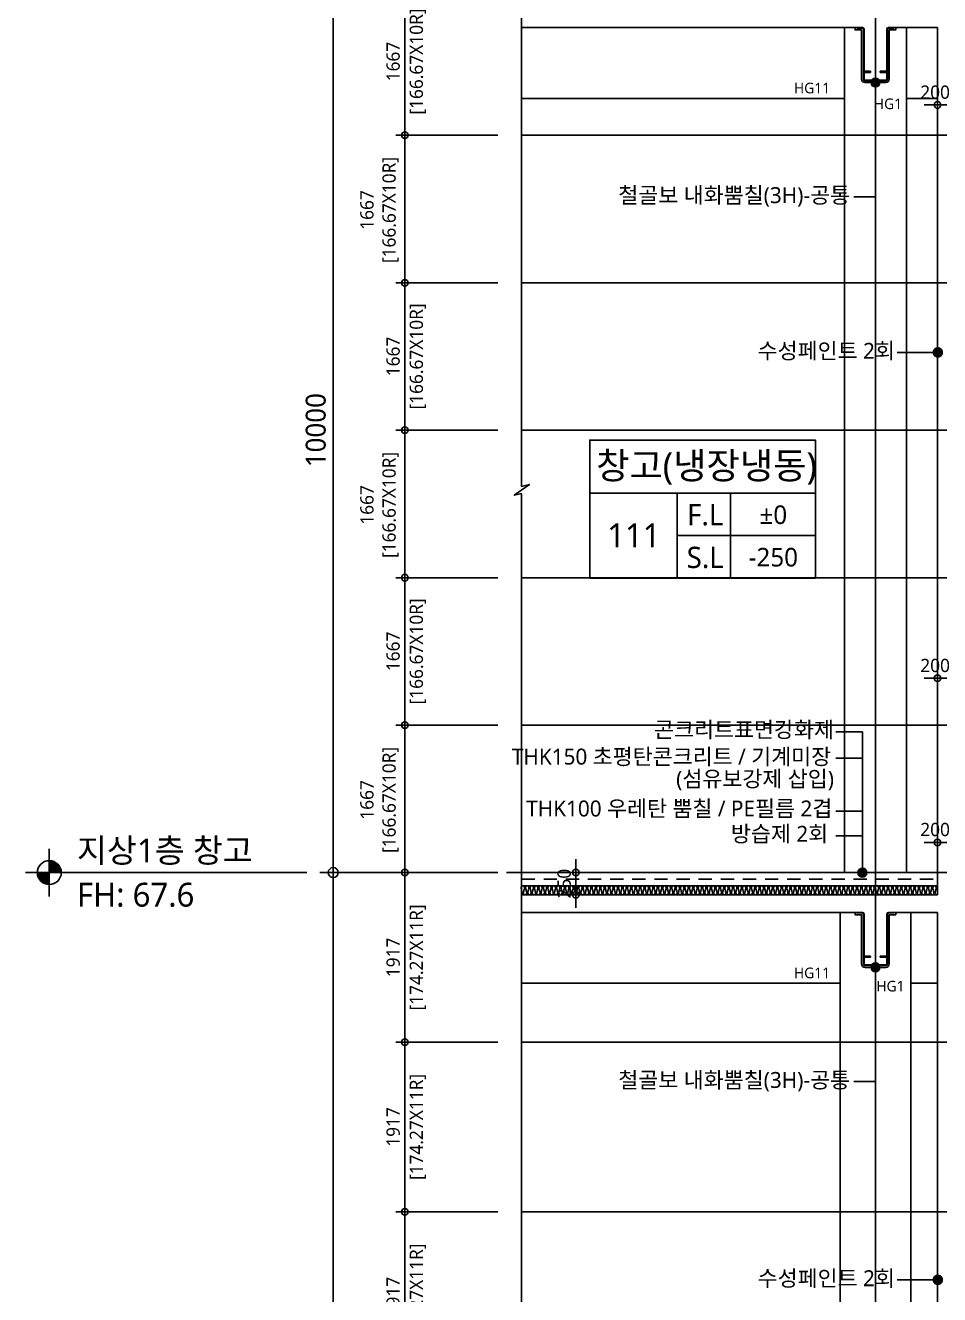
# Model space of a CAD drawing. Header units: millimetres. Extents: x -27671 to 122165, y 825 to 42056.
# Drawn here: x 66766 to 77094, y 12961 to 27306 of the extents above; entities that cross this region are included whole.
import ezdxf
from ezdxf.enums import TextEntityAlignment as Align

# ---------------------------------------------------------------- set-up
doc = ezdxf.new("R2010")
doc.units = ezdxf.units.MM
doc.header["$LTSCALE"] = 100
doc.header["$MEASUREMENT"] = 0
doc.header["$PDSIZE"] = -10
doc.linetypes.add('CEN', pattern=[62, 60, -1, 0, -1])
doc.linetypes.add('HID', pattern=[2.5, 1.5, -1])
doc.layers.get('0').update_dxf_attribs({"linetype": 'CONTINUOUS'})
doc.layers.get('Defpoints').update_dxf_attribs({"color": 171, "linetype": 'CONTINUOUS'})
for name, color, linetype in [('CEN(ST)', 1, 'CEN'), ('CON', 2, 'CONTINUOUS'), ('FIN', 8, 'CONTINUOUS'), ('HAN', 9, 'CONTINUOUS'), ('HF', 3, 'CONTINUOUS'), ('LED', 7, 'CONTINUOUS'), ('NDIM', 7, 'CONTINUOUS'), ('SYM', 7, 'CONTINUOUS'), ('TEXT(AXIS)', 2, 'CONTINUOUS'), ('TEXT(MIN)', 7, 'CONTINUOUS'), ('TEXT(노트)', 7, 'CONTINUOUS'), ('TEXT(실명)', 3, 'CONTINUOUS'), ('TEXT-기입', 6, 'CONTINUOUS'), ('TITLE', 7, 'CONTINUOUS'), ('wire-meshes', 1, 'CONTINUOUS')]:
    doc.layers.add(name, color=color, linetype=linetype)
doc.styles.add('CGS', font='cgse', dxfattribs={"bigfont": 'cgs'})
doc.styles.add('나눔바른고딕', font='NanumBarunGothic.ttf')
doc.dimstyles.new('NDIM 1200', dxfattribs={"dimscale": 75, "dimtxt": 3, "dimasz": 1, "dimexe": 2, "dimexo": 2, "dimgap": 1, "dimtad": 1, "dimdec": 0, "dimdsep": 46, "dimtxsty": 'CGS', "dimblk": 'DOT0', "dimcen": 1, "dimdle": 8, "dimclrd": 256, "dimclre": 256, "dimclrt": 256, "dimadec": 0, "dimazin": 0, "dimtfac": 1, "dimtdec": 0, "dimtix": 1, "dimtmove": 2, "dimatfit": 3, "dimldrblk": 'DOT0', "dimfxl": 1, "dimtolj": 1, "dimtzin": 0, "dimlwd": -1, "dimlwe": -1, "dimarcsym": 0})

# ---------------------------------------------------------------- blocks, each defined once
blk = doc.blocks.new('A$C51E23882')
at = {"layer": 'TITLE'}
blk.add_lwpolyline([(8500, 0), (0, 0), (0, 5200), (8500, 5200)], close=True, dxfattribs=at)
for points in [[(8500, 3200), (0, 3200)], [(3300, 3200), (3300, 0)], [(5300, 3200), (5300, 0)], [(3300, 1600), (8500, 1600)]]:
    blk.add_lwpolyline(points, dxfattribs=at)
at = {"layer": 'TITLE', "style": '나눔바른고딕'}
for s, p in [('F.L', (4352, 2378)), ('S.L', (4352, 778))]:
    blk.add_text(s, height=800, dxfattribs=at).set_placement(p, align=Align.MIDDLE)
blk = doc.blocks.new('A$C19853FC8')
at = {"layer": 'SYM'}
for p, q in [((1800, 0), (1800, 3600)), ((3600, 1800), (0, 1800))]:
    blk.add_line(p, q, dxfattribs=at)
blk.add_circle((1800, 1800), 900, dxfattribs=at)
for points in [[(900, 1800), (1800, 2700), (914, 1959), (1643, 2686)], [(914, 1959), (1643, 2686), (954, 2112), (1492, 2646)], [(954, 2112), (1492, 2646), (1025, 2260), (1346, 2576)], [(1025, 2260), (1346, 2576), (1109, 2378), (1222, 2491)], [(1800, 900), (2700, 1800), (1959, 914), (2686, 1643)], [(1959, 914), (2686, 1643), (2112, 954), (2646, 1492)], [(2112, 954), (2646, 1492), (2260, 1025), (2576, 1346)], [(2260, 1025), (2576, 1346), (2378, 1109), (2491, 1222)]]:
    blk.add_solid(points, dxfattribs=at)
at = {"layer": 'SYM', "linetype": 'Continuous'}
for points in [[(1800, 2700), (1800, 1800), (900, 1800)], [(2700, 1800), (1800, 900), (1800, 1800)]]:
    blk.add_solid(points, dxfattribs=at)
blk = doc.blocks.new('DOT0')
blk.add_line((-3, 0), (3, 0))
at = {"color": 6}
blk.add_circle((0, 0), 0.75, dxfattribs=at)
blk = doc.blocks.new('*D149')
at = {"layer": 'Defpoints', "color": 0, "ltscale": 0.4, "transparency": 16777216}
for p in [(72202, 19397), (71052, 17731), (72202, 17731)]:
    blk.add_point(p, dxfattribs=at)
at = {"layer": 'NDIM', "ltscale": 0.4, "transparency": 16777216}
for p, q in [((72102, 19397), (70952, 19397)), ((71052, 19347), (71052, 17781)), ((72102, 17731), (70952, 17731))]:
    blk.add_line(p, q, dxfattribs=at)
at = {"layer": 'NDIM', "ltscale": 0.4, "transparency": 16777216, "xscale": 50, "yscale": 50, "zscale": 50}
for p, rotation in [((71052, 19397), 90), ((71052, 17731), 270)]:
    blk.add_blockref('DOT0', p, dxfattribs=dict(at, rotation=rotation))
at = {"layer": 'NDIM', "ltscale": 0.4, "transparency": 16777216, "insert": (70766, 18552), "char_height": 150, "attachment_point": 5, "rotation": 90, "style": '나눔바른고딕'}
blk.add_mtext('\\A1;1667\\P[166.67X10R]', dxfattribs=at)
blk = doc.blocks.new('*D150')
at = {"layer": 'Defpoints', "color": 0, "ltscale": 0.4, "transparency": 16777216}
for p in [(72202, 21064), (71052, 19397), (72202, 19397)]:
    blk.add_point(p, dxfattribs=at)
at = {"layer": 'NDIM', "ltscale": 0.4, "transparency": 16777216}
for p, q in [((72102, 21064), (70952, 21064)), ((71052, 21014), (71052, 19447)), ((72102, 19397), (70952, 19397))]:
    blk.add_line(p, q, dxfattribs=at)
at = {"layer": 'NDIM', "ltscale": 0.4, "transparency": 16777216, "xscale": 50, "yscale": 50, "zscale": 50}
for p, rotation in [((71052, 21064), 90), ((71052, 19397), 270)]:
    blk.add_blockref('DOT0', p, dxfattribs=dict(at, rotation=rotation))
at = {"layer": 'NDIM', "ltscale": 0.4, "transparency": 16777216, "char_height": 150, "attachment_point": 5, "rotation": 90, "style": '나눔바른고딕'}
for s, insert in [('\\A1;[166.67X10R]', (71199, 20231)), ('\\A1;1667', (70921, 20231))]:
    blk.add_mtext(s, dxfattribs=dict(at, insert=insert))
blk = doc.blocks.new('*D151')
at = {"layer": 'Defpoints', "color": 0, "ltscale": 0.4, "transparency": 16777216}
for p in [(72202, 22731), (71052, 21064), (72202, 21064)]:
    blk.add_point(p, dxfattribs=at)
at = {"layer": 'NDIM', "ltscale": 0.4, "transparency": 16777216}
for p, q in [((72102, 22731), (70952, 22731)), ((71052, 22681), (71052, 21114)), ((72102, 21064), (70952, 21064))]:
    blk.add_line(p, q, dxfattribs=at)
at = {"layer": 'NDIM', "ltscale": 0.4, "transparency": 16777216, "xscale": 50, "yscale": 50, "zscale": 50}
for p, rotation in [((71052, 22731), 90), ((71052, 21064), 270)]:
    blk.add_blockref('DOT0', p, dxfattribs=dict(at, rotation=rotation))
at = {"layer": 'NDIM', "ltscale": 0.4, "transparency": 16777216, "insert": (70766, 21886), "char_height": 150, "attachment_point": 5, "rotation": 90, "style": '나눔바른고딕'}
blk.add_mtext('\\A1;1667\\P[166.67X10R]', dxfattribs=at)
blk = doc.blocks.new('*D152')
at = {"layer": 'Defpoints', "color": 0, "ltscale": 0.4, "transparency": 16777216}
for p in [(72202, 24397), (71052, 22731), (72202, 22731)]:
    blk.add_point(p, dxfattribs=at)
at = {"layer": 'NDIM', "ltscale": 0.4, "transparency": 16777216}
for p, q in [((72102, 24397), (70952, 24397)), ((71052, 24347), (71052, 22781)), ((72102, 22731), (70952, 22731))]:
    blk.add_line(p, q, dxfattribs=at)
at = {"layer": 'NDIM', "ltscale": 0.4, "transparency": 16777216, "xscale": 50, "yscale": 50, "zscale": 50}
for p, rotation in [((71052, 24397), 90), ((71052, 22731), 270)]:
    blk.add_blockref('DOT0', p, dxfattribs=dict(at, rotation=rotation))
at = {"layer": 'NDIM', "ltscale": 0.4, "transparency": 16777216, "char_height": 150, "attachment_point": 5, "rotation": 90, "style": '나눔바른고딕'}
for s, insert in [('\\A1;[166.67X10R]', (71199, 23564)), ('\\A1;1667', (70921, 23564))]:
    blk.add_mtext(s, dxfattribs=dict(at, insert=insert))
blk = doc.blocks.new('*D153')
at = {"layer": 'Defpoints', "color": 0, "ltscale": 0.4, "transparency": 16777216}
for p in [(72202, 26064), (71052, 24397), (72202, 24397)]:
    blk.add_point(p, dxfattribs=at)
at = {"layer": 'NDIM', "ltscale": 0.4, "transparency": 16777216}
for p, q in [((72102, 26064), (70952, 26064)), ((71052, 26014), (71052, 24447)), ((72102, 24397), (70952, 24397))]:
    blk.add_line(p, q, dxfattribs=at)
at = {"layer": 'NDIM', "ltscale": 0.4, "transparency": 16777216, "xscale": 50, "yscale": 50, "zscale": 50}
for p, rotation in [((71052, 26064), 90), ((71052, 24397), 270)]:
    blk.add_blockref('DOT0', p, dxfattribs=dict(at, rotation=rotation))
at = {"layer": 'NDIM', "ltscale": 0.4, "transparency": 16777216, "insert": (70766, 25219), "char_height": 150, "attachment_point": 5, "rotation": 90, "style": '나눔바른고딕'}
blk.add_mtext('\\A1;1667\\P[166.67X10R]', dxfattribs=at)
blk = doc.blocks.new('*D154')
at = {"layer": 'Defpoints', "color": 0, "ltscale": 0.4, "transparency": 16777216}
for p in [(72202, 27731), (71052, 26064), (72202, 26064)]:
    blk.add_point(p, dxfattribs=at)
at = {"layer": 'NDIM', "ltscale": 0.4, "transparency": 16777216}
for p, q in [((72102, 27731), (70952, 27731)), ((71052, 27681), (71052, 26114)), ((72102, 26064), (70952, 26064))]:
    blk.add_line(p, q, dxfattribs=at)
at = {"layer": 'NDIM', "ltscale": 0.4, "transparency": 16777216, "xscale": 50, "yscale": 50, "zscale": 50}
for p, rotation in [((71052, 27731), 90), ((71052, 26064), 270)]:
    blk.add_blockref('DOT0', p, dxfattribs=dict(at, rotation=rotation))
at = {"layer": 'NDIM', "ltscale": 0.4, "transparency": 16777216, "char_height": 150, "attachment_point": 5, "rotation": 90, "style": '나눔바른고딕'}
for s, insert in [('\\A1;[166.67X10R]', (71199, 26897)), ('\\A1;1667', (70921, 26897))]:
    blk.add_mtext(s, dxfattribs=dict(at, insert=insert))
blk = doc.blocks.new('*D155')
at = {"layer": 'Defpoints', "color": 0, "ltscale": 0.4, "transparency": 16777216}
for p in [(72202, 27731), (70244, 17731), (72202, 17731)]:
    blk.add_point(p, dxfattribs=at)
at = {"layer": 'NDIM', "ltscale": 0.4, "transparency": 16777216}
for p, q in [((72052, 27731), (70094, 27731)), ((70244, 27656), (70244, 17806)), ((72052, 17731), (70094, 17731))]:
    blk.add_line(p, q, dxfattribs=at)
at = {"layer": 'NDIM', "ltscale": 0.4, "transparency": 16777216, "xscale": 75, "yscale": 75, "zscale": 75}
for p, rotation in [((70244, 27731), 90), ((70244, 17731), 270)]:
    blk.add_blockref('DOT0', p, dxfattribs=dict(at, rotation=rotation))
at = {"layer": 'NDIM', "ltscale": 0.4, "transparency": 16777216, "insert": (70047, 22731), "char_height": 225, "attachment_point": 5, "rotation": 90, "style": '나눔바른고딕'}
blk.add_mtext('\\A1;10000', dxfattribs=at)
blk = doc.blocks.new('*D163')
at = {"layer": 'Defpoints', "color": 0, "ltscale": 0.4, "transparency": 16777216}
for p in [(70244, 17731), (72202, 17731), (72202, 6231)]:
    blk.add_point(p, dxfattribs=at)
at = {"layer": 'NDIM', "ltscale": 0.4, "transparency": 16777216}
for p, q in [((72052, 17731), (70094, 17731)), ((70244, 6306), (70244, 17656)), ((72052, 6231), (70094, 6231))]:
    blk.add_line(p, q, dxfattribs=at)
at = {"layer": 'NDIM', "ltscale": 0.4, "transparency": 16777216, "xscale": 75, "yscale": 75, "zscale": 75}
for p, rotation in [((70244, 17731), 90), ((70244, 6231), 270)]:
    blk.add_blockref('DOT0', p, dxfattribs=dict(at, rotation=rotation))
at = {"layer": 'NDIM', "ltscale": 0.4, "transparency": 16777216, "insert": (70047, 11981), "char_height": 225, "attachment_point": 5, "rotation": 90, "style": '나눔바른고딕'}
blk.add_mtext('\\A1;11500', dxfattribs=at)
blk = doc.blocks.new('*D164')
at = {"layer": 'Defpoints', "color": 0, "ltscale": 0.4, "transparency": 16777216}
for p in [(72202, 17731), (71052, 15814), (72202, 15814)]:
    blk.add_point(p, dxfattribs=at)
at = {"layer": 'NDIM', "ltscale": 0.4, "transparency": 16777216}
for p, q in [((72102, 17731), (70952, 17731)), ((71052, 17681), (71052, 15864)), ((72102, 15814), (70952, 15814))]:
    blk.add_line(p, q, dxfattribs=at)
at = {"layer": 'NDIM', "ltscale": 0.4, "transparency": 16777216, "xscale": 50, "yscale": 50, "zscale": 50}
for p, rotation in [((71052, 17731), 90), ((71052, 15814), 270)]:
    blk.add_blockref('DOT0', p, dxfattribs=dict(at, rotation=rotation))
at = {"layer": 'NDIM', "ltscale": 0.4, "transparency": 16777216, "char_height": 150, "attachment_point": 5, "rotation": 90, "style": '나눔바른고딕'}
for s, insert in [('\\A1;[174.27X11R]', (71199, 16772)), ('\\A1;1917', (70921, 16772))]:
    blk.add_mtext(s, dxfattribs=dict(at, insert=insert))
blk = doc.blocks.new('*D165')
at = {"layer": 'Defpoints', "color": 0, "ltscale": 0.4, "transparency": 16777216}
for p in [(72202, 15814), (71052, 13897), (72202, 13897)]:
    blk.add_point(p, dxfattribs=at)
at = {"layer": 'NDIM', "ltscale": 0.4, "transparency": 16777216}
for p, q in [((72102, 15814), (70952, 15814)), ((71052, 15764), (71052, 13947)), ((72102, 13897), (70952, 13897))]:
    blk.add_line(p, q, dxfattribs=at)
at = {"layer": 'NDIM', "ltscale": 0.4, "transparency": 16777216, "xscale": 50, "yscale": 50, "zscale": 50}
for p, rotation in [((71052, 15814), 90), ((71052, 13897), 270)]:
    blk.add_blockref('DOT0', p, dxfattribs=dict(at, rotation=rotation))
at = {"layer": 'NDIM', "ltscale": 0.4, "transparency": 16777216, "char_height": 150, "attachment_point": 5, "rotation": 90, "style": '나눔바른고딕'}
for s, insert in [('\\A1;[174.27X11R]', (71199, 14856)), ('\\A1;1917', (70921, 14856))]:
    blk.add_mtext(s, dxfattribs=dict(at, insert=insert))
blk = doc.blocks.new('*D166')
at = {"layer": 'Defpoints', "color": 0, "ltscale": 0.4, "transparency": 16777216}
for p in [(72202, 13897), (71052, 11981), (72202, 11981)]:
    blk.add_point(p, dxfattribs=at)
at = {"layer": 'NDIM', "ltscale": 0.4, "transparency": 16777216}
for p, q in [((72102, 13897), (70952, 13897)), ((71052, 13847), (71052, 12031)), ((72102, 11981), (70952, 11981))]:
    blk.add_line(p, q, dxfattribs=at)
at = {"layer": 'NDIM', "ltscale": 0.4, "transparency": 16777216, "xscale": 50, "yscale": 50, "zscale": 50}
for p, rotation in [((71052, 13897), 90), ((71052, 11981), 270)]:
    blk.add_blockref('DOT0', p, dxfattribs=dict(at, rotation=rotation))
at = {"layer": 'NDIM', "ltscale": 0.4, "transparency": 16777216, "char_height": 150, "attachment_point": 5, "rotation": 90, "style": '나눔바른고딕'}
for s, insert in [('\\A1;[174.27X11R]', (71199, 12939)), ('\\A1;1917', (70921, 12939))]:
    blk.add_mtext(s, dxfattribs=dict(at, insert=insert))
blk = doc.blocks.new('*D207')
at = {"layer": 'Defpoints', "color": 0, "ltscale": 0.4, "transparency": 16777216}
for p in [(77069, 18072), (77069, 17731), (77269, 17731)]:
    blk.add_point(p, dxfattribs=at)
at = {"layer": 'NDIM', "ltscale": 0.4, "transparency": 16777216}
for p, q in [((77069, 17831), (77069, 18172)), ((77269, 17831), (77269, 18172)), ((77219, 18072), (77119, 18072))]:
    blk.add_line(p, q, dxfattribs=at)
at = {"layer": 'NDIM', "ltscale": 0.4, "transparency": 16777216, "xscale": 50, "yscale": 50, "zscale": 50, "rotation": 180}
blk.add_blockref('DOT0', (77069, 18072), dxfattribs=at)
at = {"layer": 'NDIM', "ltscale": 0.4, "transparency": 16777216, "xscale": 50, "yscale": 50, "zscale": 50}
blk.add_blockref('DOT0', (77269, 18072), dxfattribs=at)
at = {"layer": 'NDIM', "ltscale": 0.4, "transparency": 16777216, "insert": (77043, 18217), "char_height": 150, "attachment_point": 5, "style": '나눔바른고딕'}
blk.add_mtext('\\A1;200', dxfattribs=at)
blk = doc.blocks.new('*D214')
at = {"layer": 'Defpoints', "color": 0, "ltscale": 0.4, "transparency": 16777216}
for p in [(77069, 19927), (77069, 19585), (77269, 19585)]:
    blk.add_point(p, dxfattribs=at)
at = {"layer": 'NDIM', "ltscale": 0.4, "transparency": 16777216}
for p, q in [((77069, 19685), (77069, 20027)), ((77269, 19685), (77269, 20027)), ((77219, 19927), (77119, 19927))]:
    blk.add_line(p, q, dxfattribs=at)
at = {"layer": 'NDIM', "ltscale": 0.4, "transparency": 16777216, "xscale": 50, "yscale": 50, "zscale": 50, "rotation": 180}
blk.add_blockref('DOT0', (77069, 19927), dxfattribs=at)
at = {"layer": 'NDIM', "ltscale": 0.4, "transparency": 16777216, "xscale": 50, "yscale": 50, "zscale": 50}
blk.add_blockref('DOT0', (77269, 19927), dxfattribs=at)
at = {"layer": 'NDIM', "ltscale": 0.4, "transparency": 16777216, "insert": (77043, 20071), "char_height": 150, "attachment_point": 5, "style": '나눔바른고딕'}
blk.add_mtext('\\A1;200', dxfattribs=at)
blk = doc.blocks.new('*D221')
at = {"layer": 'Defpoints', "color": 0, "ltscale": 0.4, "transparency": 16777216}
for p in [(77069, 26406), (77069, 26064), (77269, 26064)]:
    blk.add_point(p, dxfattribs=at)
at = {"layer": 'NDIM', "ltscale": 0.4, "transparency": 16777216}
for p, q in [((77069, 26164), (77069, 26506)), ((77219, 26406), (77119, 26406)), ((77269, 26164), (77269, 26506))]:
    blk.add_line(p, q, dxfattribs=at)
at = {"layer": 'NDIM', "ltscale": 0.4, "transparency": 16777216, "xscale": 50, "yscale": 50, "zscale": 50, "rotation": 180}
blk.add_blockref('DOT0', (77069, 26406), dxfattribs=at)
at = {"layer": 'NDIM', "ltscale": 0.4, "transparency": 16777216, "xscale": 50, "yscale": 50, "zscale": 50}
blk.add_blockref('DOT0', (77269, 26406), dxfattribs=at)
at = {"layer": 'NDIM', "ltscale": 0.4, "transparency": 16777216, "insert": (77043, 26550), "char_height": 150, "attachment_point": 5, "style": '나눔바른고딕'}
blk.add_mtext('\\A1;200', dxfattribs=at)
blk = doc.blocks.new('*U228')
at = {"layer": 'Defpoints'}
blk.add_point((0, 0), dxfattribs=at)
at = {"layer": 'HF'}
for p, q in [((-209, 0), (-147, 0)), ((-209, 0), (-209, -6)), ((209, 0), (147, 0)), ((209, 0), (209, -6)), ((-209, -6), (-147, -6)), ((-135, -18), (-135, -482)), ((-129, -18), (-129, -482)), ((129, -18), (129, -482)), ((135, -18), (135, -482)), ((209, -6), (147, -6)), ((-135, -518), (-135, -582)), ((-129, -518), (-129, -582)), ((-117, -494), (-55, -494)), ((-117, -500), (-55, -500)), ((-117, -506), (-55, -506)), ((-55, -494), (-55, -500)), ((-55, -500), (-55, -506)), ((117, -494), (55, -494)), ((55, -494), (55, -500)), ((117, -500), (55, -500)), ((55, -500), (55, -506)), ((117, -506), (55, -506)), ((129, -518), (129, -582)), ((135, -518), (135, -582)), ((-117, -594), (117, -594)), ((-117, -600), (117, -600))]:
    blk.add_line(p, q, dxfattribs=at)
for centre, radius, start, end in [((-147, -18), 18, 360, 450), ((147, -18), 18, 90, 180), ((-147, -18), 12, 360, 450), ((147, -18), 12, 90, 180), ((-117, -482), 18, 180, 270), ((-117, -518), 18, 90, 180), ((-117, -482), 12, 180, 270), ((-117, -518), 12, 90, 180), ((117, -482), 12, 270, 360), ((117, -482), 18, 270, 360), ((117, -518), 18, 0, 90), ((117, -518), 12, 0, 90), ((-117, -582), 18, 180, 270), ((-117, -582), 12, 180, 270), ((117, -582), 12, 270, 360), ((117, -582), 18, 270, 360)]:
    blk.add_arc(centre, radius, start, end, dxfattribs=at)
blk = doc.blocks.new('*D400')
at = {"layer": 'Defpoints', "color": 0, "ltscale": 0.4, "transparency": 16777216}
for p in [(73326, 17731), (72984, 17481), (73326, 17481)]:
    blk.add_point(p, dxfattribs=at)
at = {"layer": 'NDIM', "ltscale": 0.4, "transparency": 16777216}
for p, q in [((72984, 17781), (72984, 17831)), ((73226, 17731), (72884, 17731)), ((72984, 17731), (72984, 17481)), ((73226, 17481), (72884, 17481)), ((72984, 17431), (72984, 17381))]:
    blk.add_line(p, q, dxfattribs=at)
at = {"layer": 'NDIM', "ltscale": 0.4, "transparency": 16777216, "xscale": 50, "yscale": 50, "zscale": 50}
for p, rotation in [((72984, 17731), 270), ((72984, 17481), 90)]:
    blk.add_blockref('DOT0', p, dxfattribs=dict(at, rotation=rotation))
at = {"layer": 'NDIM', "ltscale": 0.4, "transparency": 16777216, "insert": (72853, 17606), "char_height": 150, "attachment_point": 5, "rotation": 90, "style": '나눔바른고딕'}
blk.add_mtext('\\A1;250', dxfattribs=at)

msp = doc.modelspace()

# ---------------------------------------------------------------- hatches: boundary and pattern name
at = {"ltscale": 10000}
h = msp.add_hatch(color=256, dxfattribs=at)
h.dxf.hatch_style = 1
edge = h.paths.add_edge_path()
edge.add_arc((76368.8, 26659.6), 50, -180, 180)
h = msp.add_hatch(color=256, dxfattribs=at)
h.dxf.hatch_style = 1
edge = h.paths.add_edge_path()
edge.add_arc((76221.5, 17730.6), 50, 180, 540, ccw=False)
h = msp.add_hatch(color=256, dxfattribs=at)
h.dxf.hatch_style = 1
edge = h.paths.add_edge_path()
edge.add_arc((76368.8, 16659.6), 50, -180, 180)

# ---------------------------------------------------------------- linework, layer by layer
at = {"layer": 'CEN(ST)', "ltscale": 10000}
for p, q in [((76368.8, 38730.6), (76368.8, 825)), ((72371.5, 26063.9), (83750.5, 26063.9)), ((72371.5, 24397.2), (79519.9, 24397.2)), ((72371.5, 22730.6), (83750.5, 22730.6)), ((72371.5, 21063.9), (79519.9, 21063.9)), ((72371.5, 19397.2), (83750.5, 19397.2)), ((72202.3, 17730.6), (86847.1, 17730.6)), ((72371.5, 15813.9), (83750.5, 15813.9)), ((72371.5, 13897.2), (79519.9, 13897.2))]:
    msp.add_line(p, q, dxfattribs=at)
at = {"layer": 'CON', "ltscale": 10000}
for p, q in [((77068.8, 27280.6), (77068.8, 17480.6)), ((77068.8, 17280.6), (77068.8, 8330.6))]:
    msp.add_line(p, q, dxfattribs=at)
at = {"layer": 'CON', "ltscale": 0.1}
msp.add_line((72371.5, 17480.6), (77068.8, 17480.6), dxfattribs=at)
for points in [[(72371.5, 27280.6), (76221.8, 27280.6)], [(76515.8, 27280.6), (77068.8, 27280.6)], [(72371.5, 17280.6), (76221.8, 17280.6)], [(76515.8, 17280.6), (77068.8, 17280.6)]]:
    msp.add_lwpolyline(points, dxfattribs=at)
at = {"layer": 'FIN', "ltscale": 10000}
msp.add_line((77068.8, 17730.6), (72371.5, 17730.6), dxfattribs=at)
for points in [[(76577.8, 27280.6), (76577.8, 27274.6), (76515.8, 27274.6, 0.4142136), (76503.8, 27262.6), (76503.8, 26698.6, -0.4142136), (76485.8, 26680.6), (76251.8, 26680.6, -0.4142136), (76233.8, 26698.6), (76233.8, 27262.6, 0.4142136), (76221.8, 27274.6), (76159.8, 27274.6), (76159.8, 27280.6), (76138.8, 27280.6), (76138.8, 27253.6), (76212.8, 27253.6), (76212.8, 26698.6, 0.4142136), (76251.8, 26659.6), (76485.8, 26659.6, 0.4142136), (76524.8, 26698.6), (76524.8, 27253.6), (76598.8, 27253.6), (76598.8, 27280.6)], [(76577.8, 17280.6), (76577.8, 17274.6), (76515.8, 17274.6, 0.4142136), (76503.8, 17262.6), (76503.8, 16698.6, -0.4142136), (76485.8, 16680.6), (76251.8, 16680.6, -0.4142136), (76233.8, 16698.6), (76233.8, 17262.6, 0.4142136), (76221.8, 17274.6), (76159.8, 17274.6), (76159.8, 17280.6), (76138.8, 17280.6), (76138.8, 17253.6), (76212.8, 17253.6), (76212.8, 16698.6, 0.4142136), (76251.8, 16659.6), (76485.8, 16659.6, 0.4142136), (76524.8, 16698.6), (76524.8, 17253.6), (76598.8, 17253.6), (76598.8, 17280.6)]]:
    msp.add_lwpolyline(points, format="xyb", close=True, dxfattribs=at)
at = {"layer": 'FIN', "ltscale": 1000}
for points in [[(72371.5, 17483.5, 0.3620232), (72379.8, 17507.7), (72367.4, 17553.5, -1.4491979), (72404.8, 17553.5), (72392.4, 17507.7, 0.5248557), (72411.1, 17480.6, 0.5248557), (72429.8, 17507.7), (72417.4, 17553.5, -1.4491979), (72454.8, 17553.5), (72442.4, 17507.7, 0.5248557), (72461.1, 17480.6, 0.5248557), (72479.8, 17507.7), (72467.4, 17553.5, -1.4491979), (72504.8, 17553.5), (72492.4, 17507.7, 0.5248557), (72511.1, 17480.6, 0.5248557), (72529.8, 17507.7), (72517.4, 17553.5, -1.4491979), (72554.8, 17553.5), (72542.4, 17507.7, 0.5248557), (72561.1, 17480.6, 0.5248557), (72579.8, 17507.7), (72567.4, 17553.5, -1.4491979), (72604.8, 17553.5), (72592.4, 17507.7, 0.5248557), (72611.1, 17480.6, 0.5248557), (72629.8, 17507.7), (72617.4, 17553.5, -1.4491979), (72654.8, 17553.5), (72642.4, 17507.7, 0.5248557), (72661.1, 17480.6, 0.5248557), (72679.8, 17507.7), (72667.4, 17553.5, -1.4491979), (72704.8, 17553.5), (72692.4, 17507.7, 0.5248557), (72711.1, 17480.6, 0.5248557), (72729.8, 17507.7), (72717.4, 17553.5, -1.4491979), (72754.8, 17553.5), (72742.4, 17507.7, 0.5248557), (72761.1, 17480.6, 0.5248557), (72779.8, 17507.7), (72767.4, 17553.5, -1.4491979), (72804.8, 17553.5), (72792.4, 17507.7, 0.5248557), (72811.1, 17480.6, 0.5248557), (72829.8, 17507.7), (72817.4, 17553.5, -1.4491979), (72854.8, 17553.5), (72842.4, 17507.7, 0.5248557), (72861.1, 17480.6, 0.5248557), (72879.8, 17507.7), (72867.4, 17553.5, -1.4491979), (72904.8, 17553.5), (72892.4, 17507.7, 0.5248557), (72911.1, 17480.6, 0.5248557), (72929.8, 17507.7), (72917.4, 17553.5, -1.4491979), (72954.8, 17553.5), (72942.4, 17507.7, 0.5248557), (72961.1, 17480.6, 0.5248557), (72979.8, 17507.7), (72967.4, 17553.5, -1.4491979), (73004.8, 17553.5), (72992.4, 17507.7, 0.5248557), (73011.1, 17480.6, 0.5248557), (73029.8, 17507.7), (73017.4, 17553.5, -1.4491979), (73054.8, 17553.5), (73042.4, 17507.7, 0.5248557), (73061.1, 17480.6, 0.5248557), (73079.8, 17507.7), (73067.4, 17553.5, -1.4491979), (73104.8, 17553.5), (73092.4, 17507.7, 0.5248557), (73111.1, 17480.6, 0.5248557), (73129.8, 17507.7), (73117.4, 17553.5, -1.4491979), (73154.8, 17553.5), (73142.4, 17507.7, 0.5248557), (73161.1, 17480.6, 0.5248557), (73179.8, 17507.7), (73167.4, 17553.5, -1.4491979), (73204.8, 17553.5), (73192.4, 17507.7, 0.5248557), (73211.1, 17480.6, 0.5248557), (73229.8, 17507.7), (73217.4, 17553.5, -1.4491979), (73254.8, 17553.5), (73242.4, 17507.7, 0.5248557), (73261.1, 17480.6, 0.5248557), (73279.8, 17507.7), (73267.4, 17553.5, -1.4491979), (73304.8, 17553.5), (73292.4, 17507.7, 0.5248557), (73311.1, 17480.6, 0.5248557), (73329.8, 17507.7), (73317.4, 17553.5, -1.4491979), (73354.8, 17553.5), (73342.4, 17507.7, 0.5248557), (73361.1, 17480.6, 0.5248557), (73379.8, 17507.7), (73367.4, 17553.5, -1.4491979), (73404.8, 17553.5), (73392.4, 17507.7, 0.5248557), (73411.1, 17480.6, 0.5248557), (73429.8, 17507.7), (73417.4, 17553.5, -1.4491979), (73454.8, 17553.5), (73442.4, 17507.7, 0.5248557), (73461.1, 17480.6, 0.5248557), (73479.8, 17507.7), (73467.4, 17553.5, -1.4491979), (73504.8, 17553.5), (73492.4, 17507.7, 0.5248557), (73511.1, 17480.6, 0.5248557), (73529.8, 17507.7), (73517.4, 17553.5, -1.4491979), (73554.8, 17553.5), (73542.4, 17507.7, 0.5248557), (73561.1, 17480.6, 0.5248557), (73579.8, 17507.7), (73567.4, 17553.5, -1.4491979), (73604.8, 17553.5), (73592.4, 17507.7, 0.5248557), (73611.1, 17480.6, 0.5248557), (73629.8, 17507.7), (73617.4, 17553.5, -1.4491979), (73654.8, 17553.5), (73642.4, 17507.7, 0.5248557), (73661.1, 17480.6, 0.5248557), (73679.8, 17507.7), (73667.4, 17553.5, -1.4491979), (73704.8, 17553.5), (73692.4, 17507.7, 0.5248557), (73711.1, 17480.6, 0.5248557), (73729.8, 17507.7), (73717.4, 17553.5, -1.4491979), (73754.8, 17553.5), (73742.4, 17507.7, 0.5248557), (73761.1, 17480.6, 0.5248557), (73779.8, 17507.7), (73767.4, 17553.5, -1.4491979), (73804.8, 17553.5), (73792.4, 17507.7, 0.5248557), (73811.1, 17480.6, 0.5248557), (73829.8, 17507.7), (73817.4, 17553.5, -1.4491979), (73854.8, 17553.5), (73842.4, 17507.7, 0.5248557), (73861.1, 17480.6)], [(73861.1, 17480.6, 0.5248557), (73879.8, 17507.7), (73867.4, 17553.5, -1.4491979), (73904.8, 17553.5), (73892.4, 17507.7, 0.5248557), (73911.1, 17480.6, 0.5248557), (73929.8, 17507.7), (73917.4, 17553.5, -1.4491979), (73954.8, 17553.5), (73942.4, 17507.7, 0.5248557), (73961.1, 17480.6, 0.5248557), (73979.8, 17507.7), (73967.4, 17553.5, -1.4491979), (74004.8, 17553.5), (73992.4, 17507.7, 0.5248557), (74011.1, 17480.6, 0.5248557), (74029.8, 17507.7), (74017.4, 17553.5, -1.4491979), (74054.8, 17553.5), (74042.4, 17507.7, 0.5248557), (74061.1, 17480.6, 0.5248557), (74079.8, 17507.7), (74067.4, 17553.5, -1.4491979), (74104.8, 17553.5), (74092.4, 17507.7, 0.5248557), (74111.1, 17480.6, 0.5248557), (74129.8, 17507.7), (74117.4, 17553.5, -1.4491979), (74154.8, 17553.5), (74142.4, 17507.7, 0.5248557), (74161.1, 17480.6, 0.5248557), (74179.8, 17507.7), (74167.4, 17553.5, -1.4491979), (74204.8, 17553.5), (74192.4, 17507.7, 0.5248557), (74211.1, 17480.6, 0.5248557), (74229.8, 17507.7), (74217.4, 17553.5, -1.4491979), (74254.8, 17553.5), (74242.4, 17507.7, 0.5248557), (74261.1, 17480.6, 0.5248557), (74279.8, 17507.7), (74267.4, 17553.5, -1.4491979), (74304.8, 17553.5), (74292.4, 17507.7, 0.5248557), (74311.1, 17480.6, 0.5248557), (74329.8, 17507.7), (74317.4, 17553.5, -1.4491979), (74354.8, 17553.5), (74342.4, 17507.7, 0.5248557), (74361.1, 17480.6, 0.5248557), (74379.8, 17507.7), (74367.4, 17553.5, -1.4491979), (74404.8, 17553.5), (74392.4, 17507.7, 0.5248557), (74411.1, 17480.6, 0.5248557), (74429.8, 17507.7), (74417.4, 17553.5, -1.4491979), (74454.8, 17553.5), (74442.4, 17507.7, 0.5248557), (74461.1, 17480.6, 0.5248557), (74479.8, 17507.7), (74467.4, 17553.5, -1.4491979), (74504.8, 17553.5), (74492.4, 17507.7, 0.5248557), (74511.1, 17480.6, 0.5248557), (74529.8, 17507.7), (74517.4, 17553.5, -1.4491979), (74554.8, 17553.5), (74542.4, 17507.7, 0.5248557), (74561.1, 17480.6, 0.5248557), (74579.8, 17507.7), (74567.4, 17553.5, -1.4491979), (74604.8, 17553.5), (74592.4, 17507.7, 0.5248557), (74611.1, 17480.6, 0.5248557), (74629.8, 17507.7), (74617.4, 17553.5, -1.4491979), (74654.8, 17553.5), (74642.4, 17507.7, 0.5248557), (74661.1, 17480.6, 0.5248557), (74679.8, 17507.7), (74667.4, 17553.5, -1.4491979), (74704.8, 17553.5), (74692.4, 17507.7, 0.5248557), (74711.1, 17480.6, 0.5248557), (74729.8, 17507.7), (74717.4, 17553.5, -1.4491979), (74754.8, 17553.5), (74742.4, 17507.7, 0.5248557), (74761.1, 17480.6, 0.5248557), (74779.8, 17507.7), (74767.4, 17553.5, -1.4491979), (74804.8, 17553.5), (74792.4, 17507.7, 0.5248557), (74811.1, 17480.6, 0.5248557), (74829.8, 17507.7), (74817.4, 17553.5, -1.4491979), (74854.8, 17553.5), (74842.4, 17507.7, 0.5248557), (74861.1, 17480.6, 0.5248557), (74879.8, 17507.7), (74867.4, 17553.5, -1.4491979), (74904.8, 17553.5), (74892.4, 17507.7, 0.5248557), (74911.1, 17480.6, 0.5248557), (74929.8, 17507.7), (74917.4, 17553.5, -1.4491979), (74954.8, 17553.5), (74942.4, 17507.7, 0.5248557), (74961.1, 17480.6, 0.5248557), (74979.8, 17507.7), (74967.4, 17553.5, -1.4491979), (75004.8, 17553.5), (74992.4, 17507.7, 0.5248557), (75011.1, 17480.6, 0.5248557), (75029.8, 17507.7), (75017.4, 17553.5, -1.4491979), (75054.8, 17553.5), (75042.4, 17507.7, 0.5248557), (75061.1, 17480.6, 0.5248557), (75079.8, 17507.7), (75067.4, 17553.5, -1.4491979), (75104.8, 17553.5), (75092.4, 17507.7, 0.5248557), (75111.1, 17480.6, 0.5248557), (75129.8, 17507.7), (75117.4, 17553.5, -1.4491979), (75154.8, 17553.5), (75142.4, 17507.7, 0.5248557), (75161.1, 17480.6, 0.5248557), (75179.8, 17507.7), (75167.4, 17553.5, -1.4491979), (75204.8, 17553.5), (75192.4, 17507.7, 0.5248557), (75211.1, 17480.6, 0.5248557), (75229.8, 17507.7), (75217.4, 17553.5, -1.4491979), (75254.8, 17553.5), (75242.4, 17507.7, 0.5248557), (75261.1, 17480.6, 0.5248557), (75279.8, 17507.7), (75267.4, 17553.5, -1.4491979), (75304.8, 17553.5), (75292.4, 17507.7, 0.5248557), (75311.1, 17480.6, 0.5248557), (75329.8, 17507.7), (75317.4, 17553.5, -1.4491979), (75354.8, 17553.5), (75342.4, 17507.7, 0.5248557), (75361.1, 17480.6, 0.5248557), (75379.8, 17507.7), (75367.4, 17553.5, -1.4491979), (75404.8, 17553.5), (75392.4, 17507.7, 0.5248557), (75411.1, 17480.6, 0.5248557), (75429.8, 17507.7), (75417.4, 17553.5, -1.4491979), (75454.8, 17553.5), (75442.4, 17507.7, 0.5248557), (75461.1, 17480.6)], [(75461.1, 17480.6, 0.5248557), (75479.8, 17507.7), (75467.4, 17553.5, -1.4491979), (75504.8, 17553.5), (75492.4, 17507.7, 0.5248557), (75511.1, 17480.6, 0.5248557), (75529.8, 17507.7), (75517.4, 17553.5, -1.4491979), (75554.8, 17553.5), (75542.4, 17507.7, 0.5248557), (75561.1, 17480.6, 0.5248557), (75579.8, 17507.7), (75567.4, 17553.5, -1.4491979), (75604.8, 17553.5), (75592.4, 17507.7, 0.5248557), (75611.1, 17480.6, 0.5248557), (75629.8, 17507.7), (75617.4, 17553.5, -1.4491979), (75654.8, 17553.5), (75642.4, 17507.7, 0.5248557), (75661.1, 17480.6, 0.5248557), (75679.8, 17507.7), (75667.4, 17553.5, -1.4491979), (75704.8, 17553.5), (75692.4, 17507.7, 0.5248557), (75711.1, 17480.6, 0.5248557), (75729.8, 17507.7), (75717.4, 17553.5, -1.4491979), (75754.8, 17553.5), (75742.4, 17507.7, 0.5248557), (75761.1, 17480.6, 0.5248557), (75779.8, 17507.7), (75767.4, 17553.5, -1.4491979), (75804.8, 17553.5), (75792.4, 17507.7, 0.5248557), (75811.1, 17480.6, 0.5248557), (75829.8, 17507.7), (75817.4, 17553.5, -1.4491979), (75854.8, 17553.5), (75842.4, 17507.7, 0.5248557), (75861.1, 17480.6, 0.5248557), (75879.8, 17507.7), (75867.4, 17553.5, -1.4491979), (75904.8, 17553.5), (75892.4, 17507.7, 0.5248557), (75911.1, 17480.6, 0.5248557), (75929.8, 17507.7), (75917.4, 17553.5, -1.4491979), (75954.8, 17553.5), (75942.4, 17507.7, 0.5248557), (75961.1, 17480.6, 0.5248557), (75979.8, 17507.7), (75967.4, 17553.5, -1.4491979), (76004.8, 17553.5), (75992.4, 17507.7, 0.5248557), (76011.1, 17480.6, 0.5248557), (76029.8, 17507.7), (76017.4, 17553.5, -1.4491979), (76054.8, 17553.5), (76042.4, 17507.7, 0.5248557), (76061.1, 17480.6, 0.5248557), (76079.8, 17507.7), (76067.4, 17553.5, -1.4491979), (76104.8, 17553.5), (76092.4, 17507.7, 0.5248557), (76111.1, 17480.6, 0.5248557), (76129.8, 17507.7), (76117.4, 17553.5, -1.4491979), (76154.8, 17553.5), (76142.4, 17507.7, 0.5248557), (76161.1, 17480.6, 0.5248557), (76179.8, 17507.7), (76167.4, 17553.5, -1.4491979), (76204.8, 17553.5), (76192.4, 17507.7, 0.5248557), (76211.1, 17480.6, 0.5248557), (76229.8, 17507.7), (76217.4, 17553.5, -1.4491979), (76254.8, 17553.5), (76242.4, 17507.7, 0.5248557), (76261.1, 17480.6, 0.5248557), (76279.8, 17507.7), (76267.4, 17553.5, -1.4491979), (76304.8, 17553.5), (76292.4, 17507.7, 0.5248557), (76311.1, 17480.6, 0.5248557), (76329.8, 17507.7), (76317.4, 17553.5, -1.4491979), (76354.8, 17553.5), (76342.4, 17507.7, 0.5248557), (76361.1, 17480.6, 0.5248557), (76379.8, 17507.7), (76367.4, 17553.5, -1.4491979), (76404.8, 17553.5), (76392.4, 17507.7, 0.5248557), (76411.1, 17480.6, 0.5248557), (76429.8, 17507.7), (76417.4, 17553.5, -1.4491979), (76454.8, 17553.5), (76442.4, 17507.7, 0.5248557), (76461.1, 17480.6, 0.5248557), (76479.8, 17507.7), (76467.4, 17553.5, -1.4491979), (76504.8, 17553.5), (76492.4, 17507.7, 0.5248557), (76511.1, 17480.6, 0.5248557), (76529.8, 17507.7), (76517.4, 17553.5, -1.4491979), (76554.8, 17553.5), (76542.4, 17507.7, 0.5248557), (76561.1, 17480.6, 0.5248557), (76579.8, 17507.7), (76567.4, 17553.5, -1.4491979), (76604.8, 17553.5), (76592.4, 17507.7, 0.5248557), (76611.1, 17480.6, 0.5248557), (76629.8, 17507.7), (76617.4, 17553.5, -1.4491979), (76654.8, 17553.5), (76642.4, 17507.7, 0.5248557), (76661.1, 17480.6, 0.5248557), (76679.8, 17507.7), (76667.4, 17553.5, -1.4491979), (76704.8, 17553.5), (76692.4, 17507.7, 0.5248557), (76711.1, 17480.6, 0.5248557), (76729.8, 17507.7), (76717.4, 17553.5, -1.4491979), (76754.8, 17553.5), (76742.4, 17507.7, 0.5248557), (76761.1, 17480.6, 0.5248557), (76779.8, 17507.7), (76767.4, 17553.5, -1.4491979), (76804.8, 17553.5), (76792.4, 17507.7, 0.5248557), (76811.1, 17480.6, 0.5248557), (76829.8, 17507.7), (76817.4, 17553.5, -1.4491979), (76854.8, 17553.5), (76842.4, 17507.7, 0.5248557), (76861.1, 17480.6, 0.5248557), (76879.8, 17507.7), (76867.4, 17553.5, -1.4491979), (76904.8, 17553.5), (76892.4, 17507.7, 0.5248557), (76911.1, 17480.6, 0.5248557), (76929.8, 17507.7), (76917.4, 17553.5, -1.4491979), (76954.8, 17553.5), (76942.4, 17507.7, 0.5248557), (76961.1, 17480.6, 0.5248557), (76979.8, 17507.7), (76967.4, 17553.5, -1.4491979), (77004.8, 17553.5), (76992.4, 17507.7, 0.5248557), (77011.1, 17480.6, 0.5248557), (77029.8, 17507.7), (77017.4, 17553.5, -1.4491979), (77054.8, 17553.5), (77042.4, 17507.7, 0.5248557), (77061.1, 17480.6)]]:
    msp.add_lwpolyline(points, format="xyb", dxfattribs=at)
at = {"layer": 'FIN', "ltscale": 10000}
msp.add_lwpolyline([(72371.5, 17580.6), (77068.8, 17580.6)], dxfattribs=at)
at = {"layer": 'HAN', "ltscale": 10000}
for p, q in [((76018.8, 27280.6), (76018.8, 17730.6)), ((76718.8, 27280.6), (76718.8, 17730.6)), ((75968.8, 17280.6), (75968.8, 6230.6)), ((76768.8, 17280.6), (76768.8, 6230.6))]:
    msp.add_line(p, q, dxfattribs=at)
for points in [[(72371.5, 26480.6), (76018.8, 26480.6)], [(76718.8, 26480.6), (77068.8, 26480.6)], [(72371.5, 16480.6), (75968.8, 16480.6)], [(76768.8, 16480.6), (77068.8, 16480.6)]]:
    msp.add_lwpolyline(points, dxfattribs=at)
at = {"layer": 'LED', "ltscale": 10000}
for p, q in [((76368.8, 25369.6), (76368.8, 26659.6)), ((76126, 25369.6), (76368.8, 25369.6)), ((75921.5, 19323.4), (76221.5, 19323.4)), ((76221.5, 19323.4), (76221.5, 17730.6)), ((75921.5, 19025.7), (76221.5, 19025.7)), ((75921.5, 18424.7), (76221.5, 18424.7)), ((75921.5, 18145.3), (76221.5, 18145.3)), ((76368.8, 15369.6), (76368.8, 16659.6)), ((76126, 15369.6), (76368.8, 15369.6))]:
    msp.add_line(p, q, dxfattribs=at)
for centre in [(76368.8, 26659.6), (76221.5, 17730.6), (76368.8, 16659.6)]:
    msp.add_circle(centre, 50, dxfattribs=at)
at = {"layer": 'NDIM', "ltscale": 0.4}
msp.add_line((69194.3, 17730.6), (68219.3, 17730.6), dxfattribs=at)
at = {"layer": 'SYM', "ltscale": 1000}
msp.add_line((69943.7, 17730.6), (67036.2, 17730.6), dxfattribs=at)
at = {"layer": 'SYM', "ltscale": 10000}
msp.add_lwpolyline([(72371.5, 2825), (72371.5, 22015.1), (72289, 21994.8), (72459.6, 22116.3), (72371.5, 22096.1), (72371.5, 38880.6)], dxfattribs=at)
at = {"layer": 'wire-meshes', "linetype": 'HID'}
msp.add_lwpolyline([(72371.5, 17655.6), (77068.8, 17655.6)], dxfattribs=at)

# ---------------------------------------------------------------- block references
at = {"xscale": 0.3, "yscale": 0.3, "zscale": 0.3}
msp.add_blockref('A$C51E23882', (73140.7, 21059.1), dxfattribs=at)
at = {"ltscale": 1000, "xscale": -0.15, "yscale": 0.15, "zscale": 0.15}
msp.add_blockref('A$C19853FC8', (67306.2, 17460.6), dxfattribs=at)
at = {"layer": 'HF'}
for p in [(76368.8, 27280.6), (76368.8, 17280.6)]:
    msp.add_blockref('*U228', p, dxfattribs=at)

# ---------------------------------------------------------------- texts
at = {"layer": 'TEXT(AXIS)', "style": '나눔바른고딕'}
for s, p in [('지상1층 창고', (67348.7, 17980.6)), ('FH: 67.6', (67348.7, 17480.6))]:
    msp.add_text(s, height=270, dxfattribs=at).set_placement(p, align=Align.MIDDLE_LEFT)
at = {"layer": 'TEXT(MIN)', "style": '나눔바른고딕'}
for s, p in [('철골보 내화뿜칠(3H)-공통', (76082.1, 25387.2)), ('콘크리트표면강화제', (75900.5, 19347.2)), ('THK150 초평탄콘크리트 / 기계미장', (75868.8, 19041.7)), ('(섬유보강제 삽입)', (75900.5, 18790.9)), ('THK100 우레탄 뿜칠 / PE필름 2겹', (75881.4, 18455.4)), ('방습제 2회', (75835.1, 18169)), ('철골보 내화뿜칠(3H)-공통', (76082.1, 15387.2))]:
    msp.add_text(s, height=180, dxfattribs=at).set_placement(p, align=Align.MIDDLE_RIGHT)
for p in [(76588.5, 23627.7), (76588.5, 13146.6)]:
    msp.add_text('수성페인트 2회', height=180, rotation=360, dxfattribs=at).set_placement(p, align=Align.MIDDLE_RIGHT)
at = {"layer": 'TEXT(노트)', "style": '나눔바른고딕'}
for s, p in [('HG11', (75448, 26597.3)), ('HG1', (76350.7, 26419.2)), ('HG11', (75448, 16597.3)), ('HG1', (76378.5, 16447.6))]:
    msp.add_text(s, height=120, dxfattribs=at).set_placement(p, align=Align.MIDDLE_LEFT)
at = {"layer": 'TEXT(실명)', "style": '나눔바른고딕'}
msp.add_text('창고(냉장냉동)', height=300, dxfattribs=at).set_placement((74460.2, 22317.4), align=Align.MIDDLE)
at = {"layer": 'TEXT-기입', "style": '나눔바른고딕'}
for s, height, p in [('±0', 210, (75215.5, 21775.5)), ('111', 270, (73639.9, 21543.1)), ('-250', 210, (75215.5, 21295.5))]:
    msp.add_text(s, height=height, dxfattribs=at).set_placement(p, align=Align.MIDDLE)

# ---------------------------------------------------------------- dimensions: what is measured, and where the dimension line sits
at = {"layer": 'NDIM', "ltscale": 0.4}
for base, p1, p2, angle, override, picture, middle in [((70243.7, 17730.6), (72202.3, 27730.6), (72202.3, 17730.6), 270, {"dimtxsty": '나눔바른고딕'}, '*D155', (70046.6, 22730.6)), ((70243.7, 17730.6), (72202.3, 6230.6), (72202.3, 17730.6), 90, {"dimtxsty": '나눔바른고딕'}, '*D163', (70046.6, 11980.6)), ((72984.5, 17480.6), (73326.3, 17730.6), (73326.3, 17480.6), 270, {"dimscale": 50, "dimtxsty": '나눔바른고딕'}, '*D400', (72853, 17605.6))]:
    dim = msp.add_linear_dim(base=base, p1=p1, p2=p2, angle=angle, dimstyle='NDIM 1200', override=override, dxfattribs=at)
    dim.commit()
    dim.dimension.update_dxf_attribs({"geometry": picture, "text_midpoint": middle})
for base, p1, p2, text, picture, middle in [((71052.3, 26063.9), (72202.3, 27730.6), (72202.3, 26063.9), '<>\\X[166.67X10R]', '*D154', (71052.3, 26897.2)), ((71052.3, 22730.6), (72202.3, 24397.2), (72202.3, 22730.6), '<>\\X[166.67X10R]', '*D152', (71052.3, 23563.9)), ((71052.3, 19397.2), (72202.3, 21063.9), (72202.3, 19397.2), '<>\\X[166.67X10R]', '*D150', (71052.3, 20230.6)), ((71052.3, 15813.9), (72202.3, 17730.6), (72202.3, 15813.9), '<>\\X[174.27X11R]', '*D164', (71052.3, 16772.2)), ((71052.3, 13897.2), (72202.3, 15813.9), (72202.3, 13897.2), '<>\\X[174.27X11R]', '*D165', (71052.3, 14855.6)), ((71052.3, 11980.6), (72202.3, 13897.2), (72202.3, 11980.6), '<>\\X[174.27X11R]', '*D166', (71052.3, 12938.9))]:
    dim = msp.add_linear_dim(base=base, p1=p1, p2=p2, angle=270, text=text, dimstyle='NDIM 1200', override={"dimscale": 50, "dimtxsty": '나눔바른고딕'}, dxfattribs=at)
    dim.commit()
    dim.dimension.update_dxf_attribs({"geometry": picture, "text_midpoint": middle})
for base, p1, p2, picture, middle in [((77068.8, 26405.7), (77268.8, 26063.9), (77068.8, 26063.9), '*D221', (77042.7, 26549.9)), ((77068.8, 19927.3), (77268.8, 19585.5), (77068.8, 19585.5), '*D214', (77042.7, 20071.4)), ((77068.8, 18072.4), (77268.8, 17730.6), (77068.8, 17730.6), '*D207', (77042.7, 18216.5))]:
    dim = msp.add_linear_dim(base=base, p1=p1, p2=p2, angle=180, dimstyle='NDIM 1200', override={"dimscale": 50, "dimtxsty": '나눔바른고딕'}, dxfattribs=at)
    dim.commit()
    dim.dimension.update_dxf_attribs({"geometry": picture, "text_midpoint": middle, "dimtype": 160})
for base, p1, p2, picture, middle in [((71052.3, 24397.2), (72202.3, 26063.9), (72202.3, 24397.2), '*D153', (70766.1, 25219.1)), ((71052.3, 21063.9), (72202.3, 22730.6), (72202.3, 21063.9), '*D151', (70766.1, 21885.7)), ((71052.3, 17730.6), (72202.3, 19397.2), (72202.3, 17730.6), '*D149', (70766.1, 18552.4))]:
    dim = msp.add_linear_dim(base=base, p1=p1, p2=p2, angle=270, text='<>\\X[166.67X10R]', dimstyle='NDIM 1200', override={"dimscale": 50, "dimtxsty": '나눔바른고딕'}, dxfattribs=at)
    dim.commit()
    dim.dimension.update_dxf_attribs({"geometry": picture, "text_midpoint": middle, "dimtype": 160})

# ---------------------------------------------------------------- leaders
at = {"layer": 'NDIM', "ltscale": 10000}
for points in [[(77074, 23609.9), (76613.3, 23609.9), (76860.9, 23609.9)], [(77074, 13128.8), (76613.3, 13128.8), (76860.9, 13128.8)]]:
    msp.add_leader(points, dimstyle='NDIM 1200', override={"dimscale": 120, "dimasz": 1, "dimgap": 1, "dimtad": 0, "dimldrblk": 'Dot'}, dxfattribs=at)

doc.saveas('drawing.dxf')
